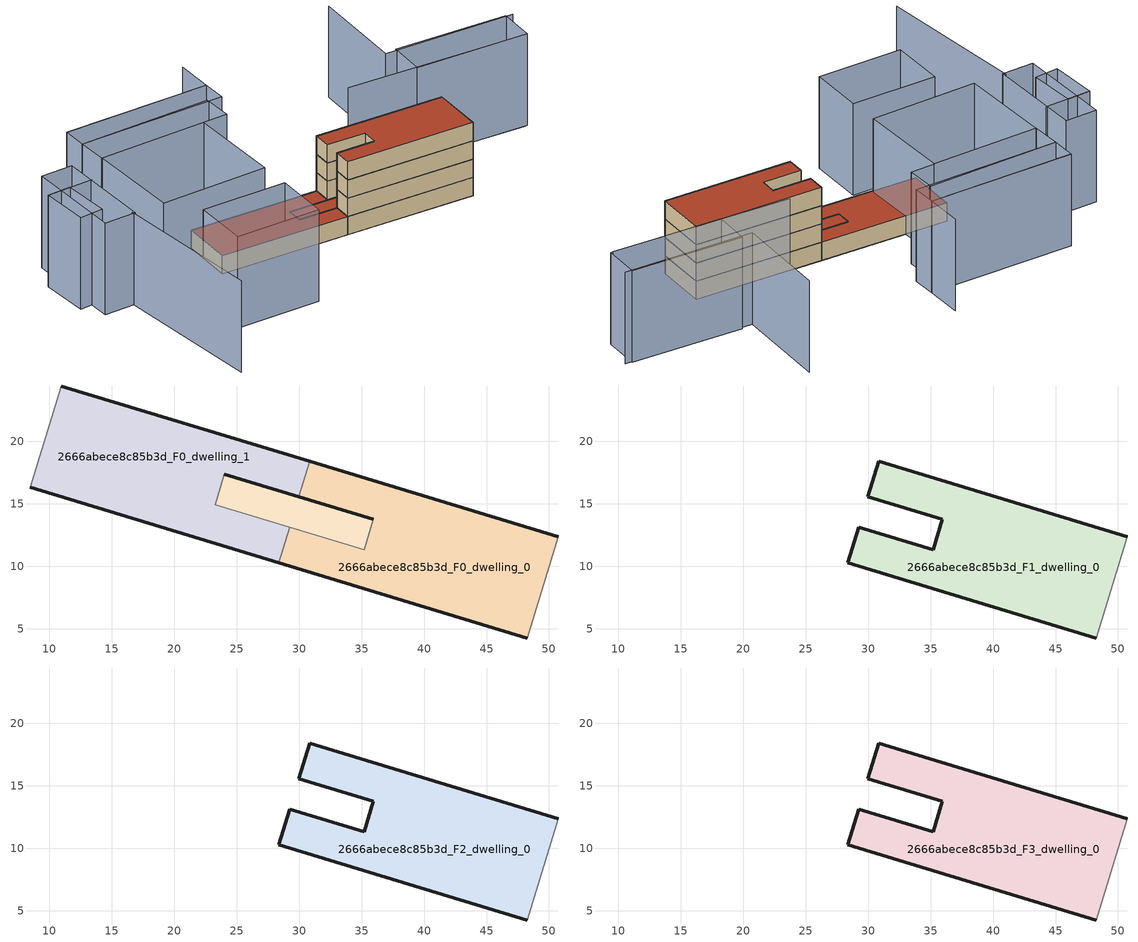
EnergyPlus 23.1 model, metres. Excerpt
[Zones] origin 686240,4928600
2666abece8c85b3d_F0_dwelling_0
 floor ground (EU_floor_Construction): 48.26,4.26 50.72,12.35 30.83,18.39 29.97,15.56 35.94,13.75 35.2,11.32 29.24,13.13 28.38,10.3 z0
 wall outside (EU_wall_Construction): 48.26,4.26 28.38,10.3 / 30.83,18.39 50.72,12.35 / 35.94,13.75 29.97,15.56 z0:3
 wall adiabatic (EU_wall_Construction): 50.72,12.35 48.26,4.26 z0:3
 wall to 2666abece8c85b3d_F0_dwelling_1 (EU_wall_Construction): 28.38,10.3 29.24,13.13 / 29.97,15.56 30.83,18.39 z0:3
 wall to 2666abece8c85b3d_F0_circulation (EU_wall_Construction): 29.24,13.13 35.2,11.32 35.94,13.75 z0:3
2666abece8c85b3d_F0_dwelling_1
 floor ground (EU_floor_Construction): 28.38,10.3 29.24,13.13 23.27,14.95 24.01,17.37 29.97,15.56 30.83,18.39 10.95,24.43 8.49,16.34 z0
 wall outside (EU_wall_Construction): 28.38,10.3 8.49,16.34 / 10.95,24.43 30.83,18.39 / 29.97,15.56 24.01,17.37 z0:3
 wall adiabatic (EU_wall_Construction): 8.49,16.34 10.95,24.43 z0:3
 wall to 2666abece8c85b3d_F0_circulation (EU_wall_Construction): 24.01,17.37 23.27,14.95 29.24,13.13 z0:3
 roof outside (EU_roof_Construction): 30.83,18.39 29.97,15.56 24.01,17.37 23.27,14.95 29.24,13.13 28.38,10.3 8.49,16.34 10.95,24.43 z3
2666abece8c85b3d_F0_circulation
 floor ground (EU_floor_Construction): 35.2,11.32 35.94,13.75 24.01,17.37 23.27,14.95 z0
 wall outside (EU_wall_Construction): 24.01,17.37 29.97,15.56 35.94,13.74 z0:3
 roof outside (EU_roof_Construction): 35.94,13.75 35.2,11.32 23.27,14.95 24.01,17.37 z3
2666abece8c85b3d_F1_dwelling_0
 floor to 2666abece8c85b3d_F0_dwelling_0 (EU_floor_Construction): 48.26,4.26 50.72,12.35 30.83,18.39 29.97,15.56 35.94,13.75 35.2,11.32 29.24,13.13 28.38,10.3 z3
 wall outside (EU_wall_Construction): 48.26,4.26 28.38,10.3 29.24,13.13 35.2,11.32 35.94,13.75 29.97,15.56 30.83,18.39 50.72,12.35 z3:6
 wall adiabatic (EU_wall_Construction): 50.72,12.35 48.26,4.26 z3:6
2666abece8c85b3d_F2_dwelling_0
 floor to 2666abece8c85b3d_F1_dwelling_0 (EU_floor_Construction): 48.26,4.26 50.72,12.35 30.83,18.39 29.97,15.56 35.94,13.75 35.2,11.32 29.24,13.13 28.38,10.3 z6
 wall outside (EU_wall_Construction): 48.26,4.26 28.38,10.3 29.24,13.13 35.2,11.32 35.94,13.75 29.97,15.56 30.83,18.39 50.72,12.35 z6:9
 wall adiabatic (EU_wall_Construction): 50.72,12.35 48.26,4.26 z6:9
2666abece8c85b3d_F3_dwelling_0
 floor to 2666abece8c85b3d_F2_dwelling_0 (EU_floor_Construction): 48.26,4.26 50.72,12.35 30.83,18.39 29.97,15.56 35.94,13.75 35.2,11.32 29.24,13.13 28.38,10.3 z9
 wall outside (EU_wall_Construction): 48.26,4.26 28.38,10.3 29.24,13.13 35.2,11.32 35.94,13.75 29.97,15.56 30.83,18.39 50.72,12.35 z9:12
 wall adiabatic (EU_wall_Construction): 50.72,12.35 48.26,4.26 z9:12
 roof outside (EU_roof_Construction): 50.72,12.35 48.26,4.26 28.38,10.3 29.24,13.13 35.2,11.32 35.94,13.75 29.97,15.56 30.83,18.39 z12
shading: 39.96,20.46 67.58,11.56 / -6.05,20.43 -10.04,-3.62 / 70.61,16.66 50.57,22.81 / 50.57,22.81 55.11,37.58 / 28.74,41.78 27.18,35.91 / 27.18,35.91 4.51,41.94 / -3.15,30.69 -10.36,32.4 / 14.28,9.72 11.87,1.12 / 11.87,1.12 -1.29,4.81 / -1.29,4.81 1.12,13.41 / 1.12,13.41 14.28,9.72 / 67.9,11.46 50.61,16.93 / 50.61,16.93 52.41,22.59 / 52.41,22.59 69.7,17.12 / 69.7,17.12 67.9,11.46 / 2.35,33.53 19.22,29.36 / 19.22,29.36 15.56,14.58 / 15.56,14.58 -1.31,18.75 / -1.31,18.75 2.35,33.53 / -2.11,35.36 -5.85,20 / -5.85,20 -10.86,21.22 / -10.86,21.22 -7.12,36.58 / -7.12,36.58 -2.11,35.36 / -11.98,24.87 -10.41,32.43 / -10.41,32.43 -6.73,31.66 / -6.73,31.66 -8.3,24.11 / -8.3,24.11 -11.98,24.87 / 23.07,28.41 2.23,33.56 / 2.23,33.56 3.39,38.24 / 3.39,38.24 24.23,33.09 / 24.23,33.09 23.07,28.41 / 26.27,32.21 3.39,38.24 / 3.39,38.24 4.37,41.98 / 4.37,41.98 27.25,35.95 / 27.25,35.95 26.27,32.21 z0:15
[Building]
EU S2 Campaign: North Axis=0; Terrain=City; Solar Distribution=FullExterior
[Site:Location]
Bologna: Latitude=44.5; Longitude=11.25; Time Zone=1; Elevation=37
[SizingPeriod:WeatherFileDays]
AnnualSizingPeriod: Begin Month=1; Begin Day of Month=1; End Month=12; End Day of Month=31; Day of Week for Start Day=Monday; Use Weather File Daylight Saving Period=No; Use Weather File Rain and Snow Indicators=No
[MATERIAL]
EU_InternalMass_Material: Roughness=MediumRough; Thickness=0.1; Conductivity=1; Density=1800; Specific Heat=900; Thermal Absorptance=0.9; Solar Absorptance=0.7; Visible Absorptance=0.7
[MATERIAL:NOMASS] Roughness=MediumRough; Thermal Absorptance=0.9; Solar Absorptance=0.7; Visible Absorptance=0.7
Name | Thermal Resistance
EU_wall_NoMass | 0.937881
EU_roof_NoMass | 0.548572
EU_floor_NoMass | 0.71348
[CONSTRUCTION]
EU_wall_Construction: EU_wall_NoMass
EU_roof_Construction: EU_roof_NoMass
EU_floor_Construction: EU_floor_NoMass
EU_InternalMass_Construction: EU_InternalMass_Material
[ZONE] Type=1; Multiplier=1; Ceiling Height=autocalculate; Floor Area=autocalculate; Part of Total Floor Area=Yes
Name | Volume
2666abece8c85b3d_F0_dwelling_0 | 479.629
2666abece8c85b3d_F1_dwelling_0; 2666abece8c85b3d_F2_dwelling_0; 2666abece8c85b3d_F3_dwelling_0 | 479.628
2666abece8c85b3d_F0_dwelling_1 | 479.648
2666abece8c85b3d_F0_circulation | 94.8582
[INTERNALMASS] Construction=EU_InternalMass_Construction
Name | Zone or ZoneList | Surface Area
2666abece8c85b3d_F0_dwelling_0_EU_InternalMass | 2666abece8c85b3d_F0_dwelling_0 | 159.876
2666abece8c85b3d_F0_dwelling_1_EU_InternalMass | 2666abece8c85b3d_F0_dwelling_1 | 159.876
2666abece8c85b3d_F1_dwelling_0_EU_InternalMass | 2666abece8c85b3d_F1_dwelling_0 | 351.376
2666abece8c85b3d_F2_dwelling_0_EU_InternalMass | 2666abece8c85b3d_F2_dwelling_0 | 351.376
2666abece8c85b3d_F3_dwelling_0_EU_InternalMass | 2666abece8c85b3d_F3_dwelling_0 | 351.376
[OTHEREQUIPMENT] Fuel Type=Electricity; Design Level Calculation Method=Watts/Area; Power per Zone Floor Area=1; Fraction Latent=0; Fraction Radiant=0; Fraction Lost=0; Carbon Dioxide Generation Rate=0; EndUse Subcategory=EU_Step8_InternalGains
Name | Zone or ZoneList or Space or SpaceList | Schedule
EU_Step8_InternalGain_2666abece8c85b3d_F0_dwelling_0_f000 | 2666abece8c85b3d_F0_dwelling_0 | EU_Step8_GainSchedule_2666abece8c85b3d_F0_dwelling_0_f000
EU_Step8_InternalGain_2666abece8c85b3d_F0_dwelling_1_f000 | 2666abece8c85b3d_F0_dwelling_1 | EU_Step8_GainSchedule_2666abece8c85b3d_F0_dwelling_1_f000
EU_Step8_InternalGain_2666abece8c85b3d_F1_dwelling_0_f000 | 2666abece8c85b3d_F1_dwelling_0 | EU_Step8_GainSchedule_2666abece8c85b3d_F1_dwelling_0_f000
EU_Step8_InternalGain_2666abece8c85b3d_F2_dwelling_0_f000 | 2666abece8c85b3d_F2_dwelling_0 | EU_Step8_GainSchedule_2666abece8c85b3d_F2_dwelling_0_f000
EU_Step8_InternalGain_2666abece8c85b3d_F3_dwelling_0_f000 | 2666abece8c85b3d_F3_dwelling_0 | EU_Step8_GainSchedule_2666abece8c85b3d_F3_dwelling_0_f000
[ZONEINFILTRATION:DESIGNFLOWRATE]
EU_Circulation_Infiltration_2666abece8c85b3d_F0_circulation: Zone or ZoneList or Space or SpaceList=2666abece8c85b3d_F0_circulation; Schedule=EU_AlwaysOn; Design Flow Rate Calculation Method=Flow/Area; Flow Rate per Floor Area=0.0005; Constant Term Coefficient=1; Temperature Term Coefficient=0; Velocity Term Coefficient=0; Velocity Squared Term Coefficient=0
[ZONEVENTILATION:DESIGNFLOWRATE] Schedule=EU_AlwaysOn; Design Flow Rate Calculation Method=AirChanges/Hour; Air Changes per Hour=0.687892; Ventilation Type=Natural; Fan Pressure Rise=0; Fan Total Efficiency=1; Constant Term Coefficient=1; Temperature Term Coefficient=0; Velocity Term Coefficient=0; Velocity Squared Term Coefficient=0; Minimum Indoor Temperature=-100; Maximum Indoor Temperature=100; Delta Temperature=-100; Minimum Outdoor Temperature=-100; Maximum Outdoor Temperature=100; Maximum Wind Speed=40
Name | Zone or ZoneList or Space or SpaceList
EU_ConstantAir_2666abece8c85b3d_F0_dwelling_0 | 2666abece8c85b3d_F0_dwelling_0
EU_ConstantAir_2666abece8c85b3d_F0_dwelling_1 | 2666abece8c85b3d_F0_dwelling_1
EU_ConstantAir_2666abece8c85b3d_F1_dwelling_0 | 2666abece8c85b3d_F1_dwelling_0
EU_ConstantAir_2666abece8c85b3d_F2_dwelling_0 | 2666abece8c85b3d_F2_dwelling_0
EU_ConstantAir_2666abece8c85b3d_F3_dwelling_0 | 2666abece8c85b3d_F3_dwelling_0
[HVACTEMPLATE:THERMOSTAT] Constant Heating Setpoint=20; Constant Cooling Setpoint=50
EU_HeatOnly_2666abece8c85b3d_F0_dwelling_0; EU_HeatOnly_2666abece8c85b3d_F0_dwelling_1; EU_HeatOnly_2666abece8c85b3d_F1_dwelling_0; EU_HeatOnly_2666abece8c85b3d_F2_dwelling_0; EU_HeatOnly_2666abece8c85b3d_F3_dwelling_0
[HVACTEMPLATE:ZONE:IDEALLOADSAIRSYSTEM] System Availability Schedule=EU_AlwaysOn; Maximum Heating Supply Air Temperature=50; Minimum Cooling Supply Air Temperature=13; Maximum Heating Supply Air Humidity Ratio=0.0156; Minimum Cooling Supply Air Humidity Ratio=0.0077; Heating Limit=NoLimit; Cooling Limit=NoLimit; Heating Availability Schedule=EU_AlwaysOn; Cooling Availability Schedule=EU_CoolingOff; Dehumidification Control Type=ConstantSensibleHeatRatio; Cooling Sensible Heat Ratio=0.7; Dehumidification Setpoint=60; Humidification Control Type=None; Humidification Setpoint=30; Outdoor Air Method=None; Outdoor Air Flow Rate per Person=0.00944; Outdoor Air Flow Rate per Zone Floor Area=0; Outdoor Air Flow Rate per Zone=0; Demand Controlled Ventilation Type=None; Outdoor Air Economizer Type=NoEconomizer; Heat Recovery Type=None; Sensible Heat Recovery Effectiveness=0.7; Latent Heat Recovery Effectiveness=0.65
Name | Template Thermostat
2666abece8c85b3d_F0_dwelling_0 | EU_HeatOnly_2666abece8c85b3d_F0_dwelling_0
2666abece8c85b3d_F0_dwelling_1 | EU_HeatOnly_2666abece8c85b3d_F0_dwelling_1
2666abece8c85b3d_F1_dwelling_0 | EU_HeatOnly_2666abece8c85b3d_F1_dwelling_0
2666abece8c85b3d_F2_dwelling_0 | EU_HeatOnly_2666abece8c85b3d_F2_dwelling_0
2666abece8c85b3d_F3_dwelling_0 | EU_HeatOnly_2666abece8c85b3d_F3_dwelling_0
[SIZING:ZONE] Zone Cooling Design Supply Air Temperature Input Method=SupplyAirTemperature; Zone Cooling Design Supply Air Temperature=13; Zone Heating Design Supply Air Temperature Input Method=SupplyAirTemperature; Zone Heating Design Supply Air Temperature=50; Zone Cooling Design Supply Air Humidity Ratio=0.008; Zone Heating Design Supply Air Humidity Ratio=0.008; Cooling Design Air Flow Method=DesignDay; Cooling Design Air Flow Rate=0; Cooling Minimum Air Flow per Zone Floor Area=0.000762; Cooling Minimum Air Flow=0; Cooling Minimum Air Flow Fraction=0.2; Heating Design Air Flow Method=DesignDay; Heating Design Air Flow Rate=0; Heating Maximum Air Flow per Zone Floor Area=0.002032; Heating Maximum Air Flow=0.141576; Heating Maximum Air Flow Fraction=0.3; Account for Dedicated Outdoor Air System=No; Dedicated Outdoor Air System Control Strategy=NeutralSupplyAir; Dedicated Outdoor Air Low Setpoint Temperature for Design=autosize; Dedicated Outdoor Air High Setpoint Temperature for Design=autosize; Zone Load Sizing Method=Sensible Load Only No Latent Load; Zone Latent Cooling Design Supply Air Humidity Ratio Input Method=HumidityRatioDifference; Zone Cooling Design Supply Air Humidity Ratio Difference=0.005; Zone Latent Heating Design Supply Air Humidity Ratio Input Method=HumidityRatioDifference; Zone Humidification Design Supply Air Humidity Ratio Difference=0.005
2666abece8c85b3d_F0_dwelling_0; 2666abece8c85b3d_F0_dwelling_1; 2666abece8c85b3d_F1_dwelling_0; 2666abece8c85b3d_F2_dwelling_0; 2666abece8c85b3d_F3_dwelling_0
[SCHEDULE:CONSTANT]
Name | Hourly Value
EU_AlwaysOn | 1
EU_CoolingOff | 0
[SCHEDULE:FILE] Column Number=1; Rows to Skip at Top=0; Number of Hours of Data=8760; Column Separator=Comma; Interpolate to Timestep=No; Minutes per Item=60; Adjust Schedule for Daylight Savings=Yes
Name | File
EU_Step8_GainSchedule_2666abece8c85b3d_F0_dwelling_0_f000 | ../../schedules/2666abece8c85b3d/2666abece8c85b3d_F0_dwelling_0_f000_gain.csv
EU_Step8_GainSchedule_2666abece8c85b3d_F0_dwelling_1_f000 | ../../schedules/2666abece8c85b3d/2666abece8c85b3d_F0_dwelling_1_f000_gain.csv
EU_Step8_GainSchedule_2666abece8c85b3d_F1_dwelling_0_f000 | ../../schedules/2666abece8c85b3d/2666abece8c85b3d_F1_dwelling_0_f000_gain.csv
EU_Step8_GainSchedule_2666abece8c85b3d_F2_dwelling_0_f000 | ../../schedules/2666abece8c85b3d/2666abece8c85b3d_F2_dwelling_0_f000_gain.csv
EU_Step8_GainSchedule_2666abece8c85b3d_F3_dwelling_0_f000 | ../../schedules/2666abece8c85b3d/2666abece8c85b3d_F3_dwelling_0_f000_gain.csv
